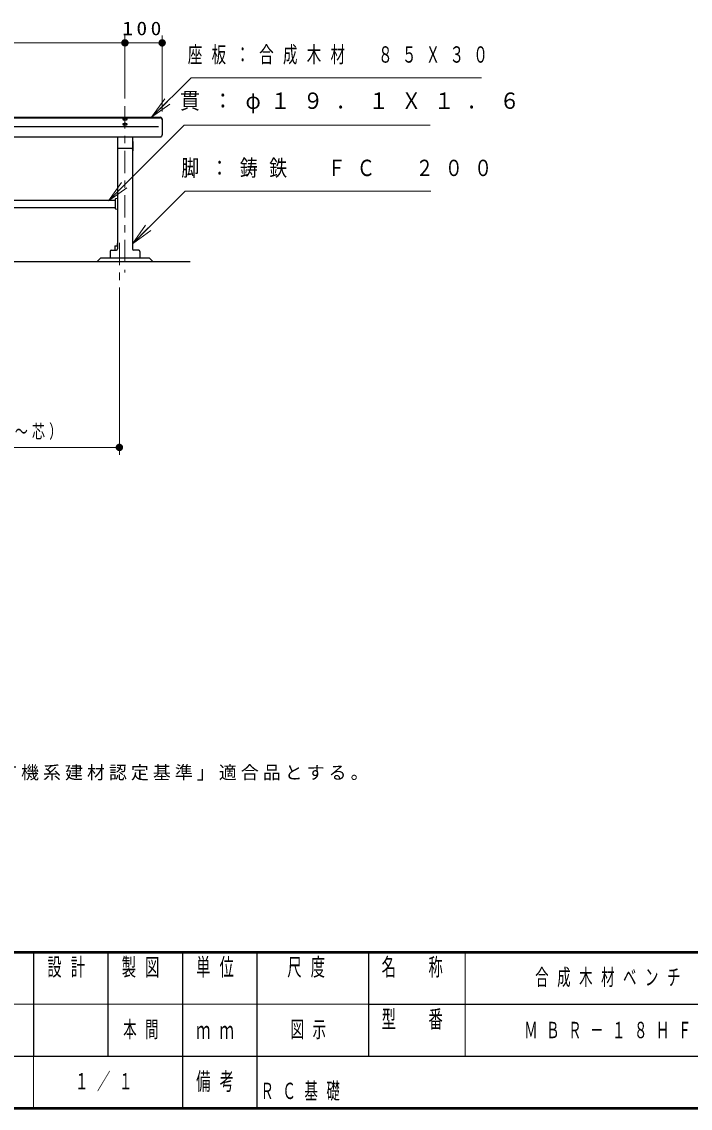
# Model space of a CAD drawing. Units: millimetres on the paper, scale 1:20. Extents: x -365 to 10, y -38 to 257.
# Drawn here: x -229.1 to -139.2, y 0 to 146.1 of the extents above; entities that cross this region are included whole.
import ezdxf

# ---------------------------------------------------------------- set-up
doc = ezdxf.new("R2010")
doc.units = ezdxf.units.MM
doc.linetypes.add('USER2', pattern=[6, 3, -1, 1, -1])
doc.layers.add('LY_1', color=7, linetype='Continuous', lineweight=25)
doc.layers.add('LY_2', color=7, linetype='Continuous', lineweight=13)
doc.styles.add('ＭＳ ゴシック', font='')
doc.styles.get('ＭＳ ゴシック').set_extended_font_data('MS Gothic')

# ---------------------------------------------------------------- blocks, each defined once
blk = doc.blocks.new('filled_dot')
at = {"color": 0, "linetype": 'Continuous', "lineweight": -2, "const_width": 1.25}
blk.add_lwpolyline([(-0.625, 0, 1), (0.625, 0, 1)], format="xyb", close=True, dxfattribs=at)

msp = doc.modelspace()

# ---------------------------------------------------------------- linework, layer by layer
at = {"layer": 'LY_1', "lineweight": 13}
for p, q in [((-255.217, 143.25), (-215.217, 143.25)), ((-215.217, 135.75), (-215.217, 144.25)), ((-215.217, 143.25), (-210.217, 143.25)), ((-210.217, 134), (-210.217, 144.25)), ((-211.643, 133.25), (-209.875, 135.725)), ((-211.643, 133.25), (-209.521, 135.372)), ((-209.168, 135.018), (-211.643, 133.25)), ((-217.44, 121.993), (-215.673, 124.468)), ((-217.44, 121.993), (-215.319, 124.114)), ((-214.966, 123.761), (-217.44, 121.993)), ((-214.217, 116.243), (-212.45, 118.717)), ((-214.217, 116.243), (-212.096, 118.364)), ((-211.742, 118.01), (-214.217, 116.243)), ((-215.967, 110.353), (-215.967, 87.853)), ((-215.967, 88.853), (-254.467, 88.853))]:
    msp.add_line(p, q, dxfattribs=at)
at = {"layer": 'LY_1', "linetype": 'USER2', "lineweight": 13}
for p, q in [((-215.217, 134.75), (-215.217, 112.353)), ((-215.967, 116.353), (-215.967, 111.353))]:
    msp.add_line(p, q, dxfattribs=at)
at = {"layer": 'LY_1', "color": 4}
for p, q in [((-299.967, 133.25), (-210.467, 133.25)), ((-299.967, 133.149), (-210.467, 133.149)), ((-210.217, 133), (-210.217, 130.865)), ((-299.967, 130.615), (-210.467, 130.615)), ((-216.217, 130.615), (-216.217, 115.537)), ((-214.217, 130.615), (-214.217, 115.537)), ((-214.292, 129.028), (-216.142, 129.028)), ((-214.167, 129.978), (-214.217, 130.003)), ((-214.167, 128.728), (-214.217, 128.703)), ((-214.167, 129.978), (-214.167, 128.728)), ((-253.917, 122.081), (-216.517, 122.081)), ((-216.517, 122.233), (-216.517, 120.973)), ((-216.217, 122.31), (-216.473, 122.283)), ((-253.917, 121.126), (-216.517, 121.126)), ((-216.473, 120.923), (-216.217, 120.897)), ((-218.467, 114.353), (-218.967, 113.853)), ((-218.467, 114.353), (-211.967, 114.353)), ((-217.217, 115.209), (-217.217, 114.353)), ((-217.073, 115.359), (-216.361, 115.387)), ((-213.361, 115.359), (-214.073, 115.387)), ((-213.217, 115.209), (-213.217, 114.353)), ((-211.967, 114.353), (-211.467, 113.853)), ((-291.467, 113.853), (-206.467, 113.853))]:
    msp.add_line(p, q, dxfattribs=at)
at = {"layer": 'LY_1'}
for p, q in [((-299.717, 132.009), (-210.717, 132.009)), ((-216.572, 115.968), (-216.572, 115.353)), ((-216.572, 115.968), (-216.217, 115.968)), ((-216.285, 116.252), (-216.285, 115.968)), ((-216.285, 116.252), (-216.217, 116.252))]:
    msp.add_line(p, q, dxfattribs=at)
at = {"layer": 'LY_1', "lineweight": 13}
for points in [[(-211.643, 133.25), (-206.339, 138.553), (-167.319, 138.553)], [(-217.44, 121.993), (-207.258, 132.175), (-174.213, 132.175)], [(-214.217, 116.243), (-207.146, 123.314), (-174.109, 123.314)]]:
    msp.add_lwpolyline(points, dxfattribs=at)
at = {"layer": 'LY_1', "color": 4}
for points in [[(-214.917, 132.977), (-214.919, 132.985), (-214.922, 132.993), (-214.928, 133), (-214.935, 133.008), (-214.945, 133.015), (-214.958, 133.022), (-214.972, 133.028), (-214.988, 133.034), (-215.005, 133.04), (-215.025, 133.045), (-215.045, 133.05), (-215.067, 133.054), (-215.091, 133.058), (-215.115, 133.061), (-215.14, 133.063), (-215.165, 133.065), (-215.191, 133.066), (-215.217, 133.066), (-215.244, 133.066), (-215.269, 133.065), (-215.295, 133.063), (-215.32, 133.061), (-215.344, 133.058), (-215.367, 133.054), (-215.389, 133.05), (-215.41, 133.045), (-215.429, 133.04), (-215.447, 133.034), (-215.463, 133.028), (-215.477, 133.022), (-215.489, 133.015), (-215.499, 133.008), (-215.507, 133), (-215.513, 132.993), (-215.516, 132.985), (-215.517, 132.977), (-215.516, 132.969), (-215.513, 132.961), (-215.507, 132.954), (-215.499, 132.946), (-215.489, 132.939), (-215.477, 132.932), (-215.463, 132.926), (-215.447, 132.92), (-215.429, 132.914), (-215.41, 132.909), (-215.389, 132.904), (-215.367, 132.9), (-215.344, 132.896), (-215.32, 132.893), (-215.295, 132.891), (-215.269, 132.889), (-215.244, 132.888), (-215.217, 132.888), (-215.191, 132.888), (-215.165, 132.889), (-215.14, 132.891), (-215.115, 132.893), (-215.091, 132.896), (-215.067, 132.9), (-215.045, 132.904), (-215.025, 132.909), (-215.005, 132.914), (-214.988, 132.92), (-214.972, 132.926), (-214.958, 132.932), (-214.945, 132.939), (-214.935, 132.946), (-214.928, 132.954), (-214.922, 132.961), (-214.919, 132.969)], [(-214.917, 132.307), (-214.919, 132.315), (-214.922, 132.322), (-214.928, 132.33), (-214.935, 132.338), (-214.945, 132.345), (-214.958, 132.352), (-214.972, 132.358), (-214.988, 132.364), (-215.005, 132.37), (-215.025, 132.375), (-215.045, 132.38), (-215.067, 132.384), (-215.091, 132.388), (-215.115, 132.391), (-215.14, 132.393), (-215.165, 132.395), (-215.191, 132.396), (-215.217, 132.396), (-215.244, 132.396), (-215.269, 132.395), (-215.295, 132.393), (-215.32, 132.391), (-215.344, 132.388), (-215.367, 132.384), (-215.389, 132.38), (-215.41, 132.375), (-215.429, 132.37), (-215.447, 132.364), (-215.463, 132.358), (-215.477, 132.352), (-215.489, 132.345), (-215.499, 132.338), (-215.507, 132.33), (-215.513, 132.322), (-215.516, 132.315), (-215.517, 132.307), (-215.516, 132.299), (-215.513, 132.291), (-215.507, 132.284), (-215.499, 132.276), (-215.489, 132.269), (-215.477, 132.262), (-215.463, 132.256), (-215.447, 132.25), (-215.429, 132.244), (-215.41, 132.239), (-215.389, 132.234), (-215.367, 132.23), (-215.344, 132.226), (-215.32, 132.223), (-215.295, 132.221), (-215.269, 132.219), (-215.244, 132.218), (-215.217, 132.218), (-215.191, 132.218), (-215.165, 132.219), (-215.14, 132.221), (-215.115, 132.223), (-215.091, 132.226), (-215.067, 132.23), (-215.045, 132.234), (-215.025, 132.239), (-215.005, 132.244), (-214.988, 132.25), (-214.972, 132.256), (-214.958, 132.262), (-214.945, 132.269), (-214.935, 132.276), (-214.928, 132.284), (-214.922, 132.291), (-214.919, 132.299)]]:
    msp.add_lwpolyline(points, close=True, dxfattribs=at)
for centre, radius, start, end in [((-210.467, 133), 0.25, 0, 89.99998), ((-210.467, 132.899), 0.25, 0, 89.99998), ((-210.467, 130.865), 0.25, 270.00002, 0), ((-216.142, 129.103), 0.075, 179.99996, 269.99995), ((-214.292, 129.103), 0.075, 269.99996, 0), ((-216.467, 122.233), 0.05, 96.00842, 179.99996), ((-216.467, 120.973), 0.05, 179.99996, 263.99151), ((-216.367, 115.537), 0.15, 272.28999, 0), ((-214.067, 115.537), 0.15, 179.99996, 267.70997), ((-217.067, 115.209), 0.15, 92.29005, 179.99996), ((-213.367, 115.209), 0.15, 0, 87.70991)]:
    msp.add_arc(centre, radius, start, end, dxfattribs=at)
at = {"layer": 'LY_2', "lineweight": 50}
for p, q in [((-365, 21), (0, 21)), ((-365, 0), (0, 0))]:
    msp.add_line(p, q, dxfattribs=at)
at = {"layer": 'LY_2', "color": 211, "lineweight": 25}
for p, q in [((-227.5, 21), (-227.5, 7)), ((-217.5, 21), (-217.5, 7)), ((-207.5, 21), (-207.5, 0)), ((-197.5, 21), (-197.5, 7)), ((-182.5, 21), (-182.5, 7)), ((-182.5, 14), (-70, 14)), ((-237.5, 7), (0, 7))]:
    msp.add_line(p, q, dxfattribs=at)
at = {"layer": 'LY_2'}
for p, q in [((-169.5, 21), (-169.5, 7)), ((-237.5, 14), (-182.5, 14)), ((-227.5, 7), (-227.5, 0))]:
    msp.add_line(p, q, dxfattribs=at)
at = {"layer": 'LY_2', "lineweight": 25}
msp.add_line((-197.5, 7), (-197.5, 0), dxfattribs=at)

# ---------------------------------------------------------------- block references
at = {"layer": 'LY_1', "lineweight": 13, "xscale": 0.4, "yscale": 0.4}
msp.add_blockref('filled_dot', (-215.217, 143.25), dxfattribs=at)
at = {"layer": 'LY_1', "lineweight": 13, "xscale": 0.4, "yscale": 0.4, "rotation": 180}
for p in [(-215.217, 143.25), (-210.217, 143.25), (-215.967, 88.853)]:
    msp.add_blockref('filled_dot', p, dxfattribs=at)

# ---------------------------------------------------------------- texts
at = {"layer": 'LY_1', "style": 'ＭＳ ゴシック'}
for s, insert, char_height, attachment_point in [('\\T1.33;\\W1.15;100', (-212.717, 144.25), 1.833, 8), ('\\T1.64;\\W0.65;座板：合成木材\u3000８５Ｘ３０', (-206.769, 141.553), 2.199, 4), ('\\T1.63;\\W0.9;貫：φ１９．１Ｘ１．６', (-207.811, 135.175), 2.199, 4), ('\\T1.64;\\W0.8;脚：鋳鉄\u3000ＦＣ\u3000２００', (-207.637, 126.314), 2.199, 4), ('\\T1.32;\\W0.7;770（アンカー芯～芯）', (-235.217, 89.853), 1.833, 8), ('\\T1.23;木材は、木粉入り再生プラスチック（ポリプロピレン系・色：サンディーブラウン）とし、「再生有機系建材認定基準」適合品とする。', (-362.052, 44.036), 1.76, 7), ('\\T1.64;\\W0.6;合成木材ベンチ', (-149.75, 17.5), 2.199, 5), ('\\T1.64;\\W0.6;本間', (-212.5, 10.5), 2.199, 5), ('\\T1.64;\\W0.6;図示', (-190, 10.5), 2.199, 5), ('\\T1.64;\\W0.6;ＭＢＲ－１８ＨＦ', (-149.75, 10.5), 2.199, 5), ('\\T1.64;\\W0.6;１／１', (-217.5, 3.5), 2.199, 5), ('\\T1.64;\\W0.6;ＲＣ基礎', (-197, 1), 2.199, 7)]:
    msp.add_mtext(s, dxfattribs=dict(at, insert=insert, char_height=char_height, attachment_point=attachment_point))
at = {"layer": 'LY_2', "color": 4, "char_height": 2.346, "style": 'ＭＳ ゴシック'}
for s, insert, attachment_point in [('\\T1.64;\\W0.6;設計', (-222.5, 20.167), 2), ('\\T1.64;\\W0.6;製図', (-212.5, 20.167), 2), ('\\T1.64;\\W0.6;単位', (-202.5, 20.167), 2), ('\\T1.64;\\W0.6;尺度', (-190.25, 20.167), 2), ('\\T1.64;\\W0.6;名\u3000称', (-176, 20.167), 2), ('\\T1.64;\\W0.6;型\u3000番', (-176, 13.167), 2), ('\\T1.64;\\W0.6;ｍｍ', (-202.5, 10.5), 5), ('\\T1.64;\\W0.6;備考', (-202.5, 3.5), 5)]:
    msp.add_mtext(s, dxfattribs=dict(at, insert=insert, attachment_point=attachment_point))

doc.saveas('drawing.dxf')
